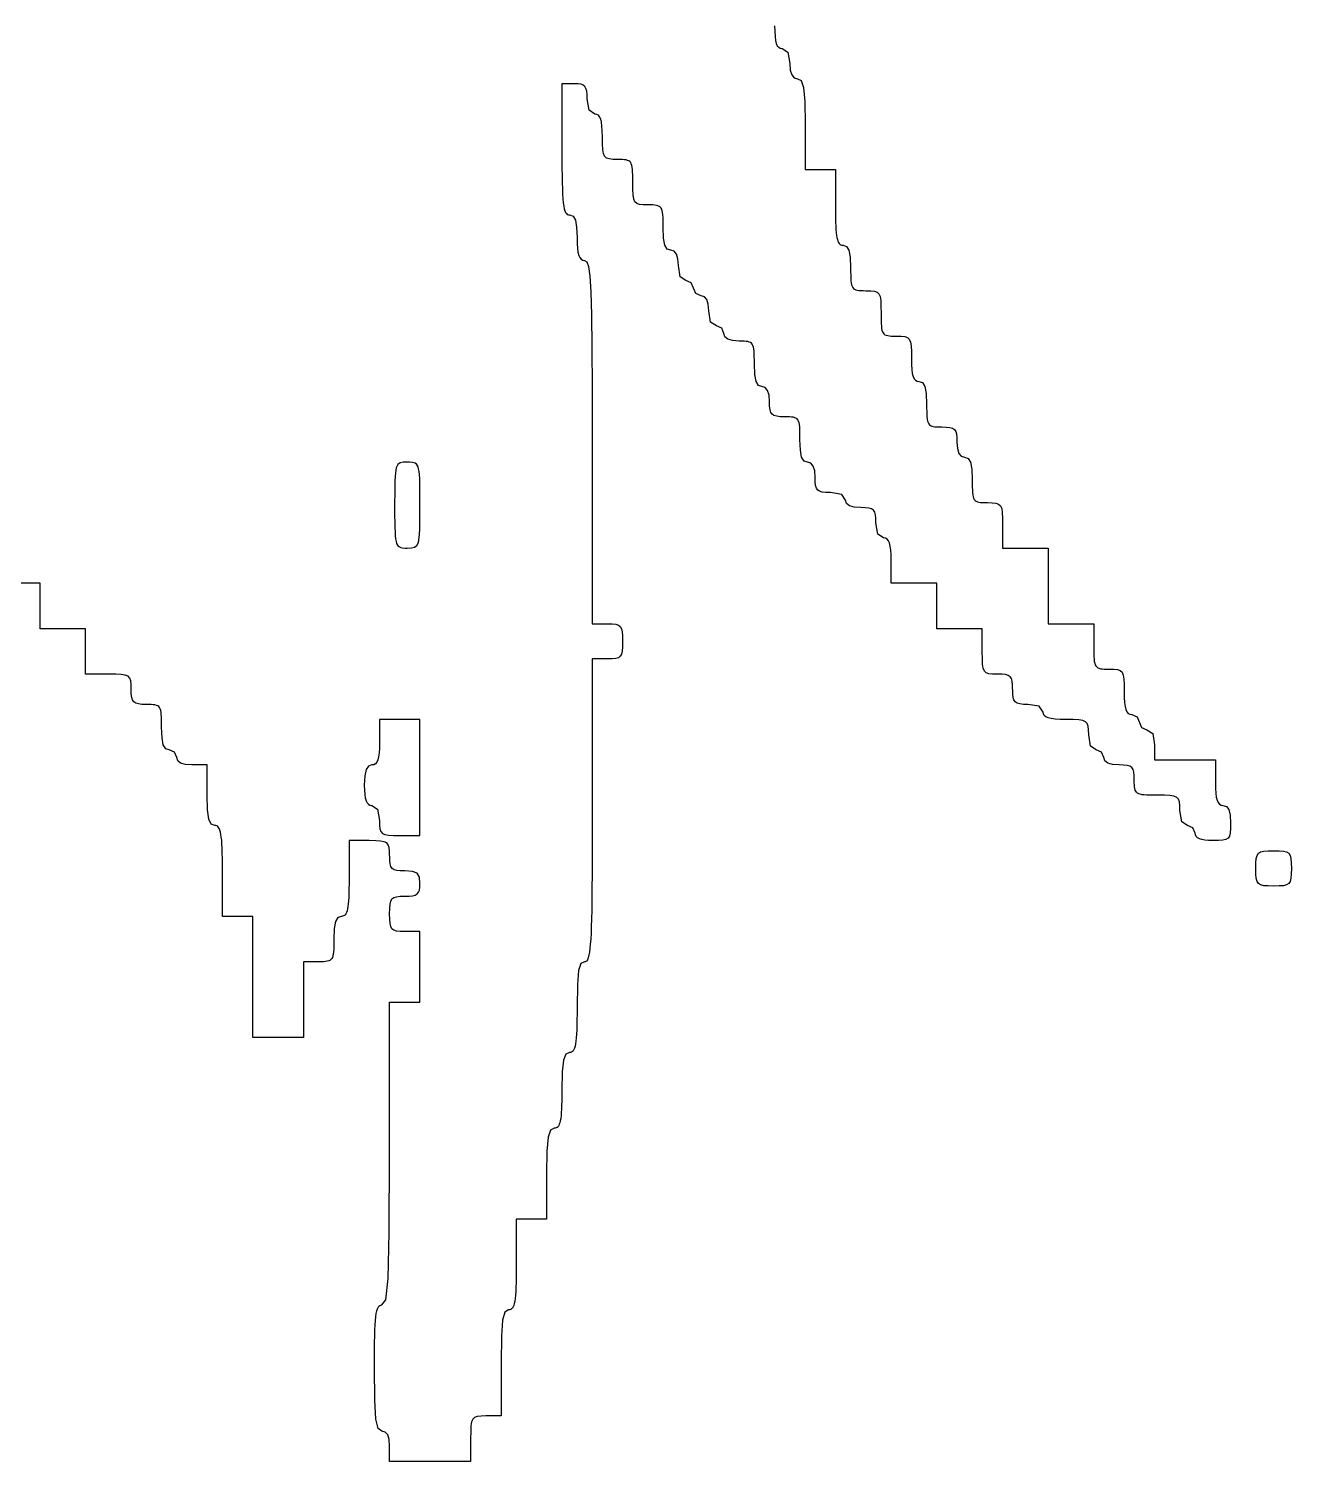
# Model space of a CAD drawing. Header units: millimetres. Extents: x 1.5 to 5.45, y 1.5 to 5.45.
# Drawn here: x 4.0929 to 4.2704, y 2.793 to 2.9943 of the extents above; entities that cross this region are included whole.
import ezdxf

# ---------------------------------------------------------------- set-up
doc = ezdxf.new("R2010")
doc.units = ezdxf.units.MM
doc.header["$MEASUREMENT"] = 0
doc.layers.add('BottomOverlay', color=54, linetype='Continuous')

# ---------------------------------------------------------------- blocks, each defined once
blk = doc.blocks.new('NATALIE_MD_1')
at = {"layer": 'BottomOverlay'}
for p, q in [((0.99777, -0.28533), (0.99778, -0.28615)), ((0.99778, -0.28615), (0.99783, -0.28683)), ((0.99783, -0.28683), (0.9979, -0.28738)), ((0.9979, -0.28738), (0.99801, -0.28781)), ((0.99801, -0.28781), (0.99815, -0.28813)), ((0.99815, -0.28813), (0.99834, -0.28835)), ((0.99834, -0.28835), (0.99857, -0.28848)), ((0.99857, -0.28848), (0.99884, -0.28852)), ((0.99884, -0.28852), (0.99964, -0.28905)), ((0.99964, -0.28905), (0.99991, -0.29065)), ((0.99991, -0.29065), (0.99997, -0.29158)), ((0.99997, -0.29158), (1.00017, -0.29224)), ((0.96965, -0.29348), (0.96787, -0.29348)), ((0.96787, -0.29348), (0.96787, -0.3027)), ((0.97016, -0.2935), (0.96965, -0.29348)), ((0.97056, -0.29356), (0.97016, -0.2935)), ((0.97087, -0.29368), (0.97056, -0.29356)), ((0.9711, -0.29387), (0.97087, -0.29368)), ((1.00017, -0.29224), (1.00051, -0.29264)), ((1.00051, -0.29264), (1.00097, -0.29278)), ((1.00097, -0.29278), (1.00151, -0.29304)), ((1.00151, -0.29304), (1.00183, -0.29402)), ((0.97126, -0.29415), (0.9711, -0.29387)), ((0.97136, -0.29452), (0.97126, -0.29415)), ((0.97141, -0.295), (0.97136, -0.29452)), ((0.97143, -0.29561), (0.97141, -0.295)), ((0.97169, -0.2972), (0.97143, -0.29561)), ((1.00183, -0.29402), (1.002, -0.29596)), ((0.97249, -0.29774), (0.97169, -0.2972)), ((0.97277, -0.29778), (0.97249, -0.29774)), ((0.973, -0.2979), (0.97277, -0.29778)), ((1.002, -0.29596), (1.00204, -0.29915)), ((0.97318, -0.29812), (0.973, -0.2979)), ((0.97333, -0.29845), (0.97318, -0.29812)), ((0.97343, -0.29888), (0.97333, -0.29845)), ((0.97351, -0.29943), (0.97343, -0.29888)), ((0.97355, -0.30011), (0.97351, -0.29943)), ((1.00204, -0.29915), (1.00204, -0.30553)), ((0.97356, -0.30093), (0.97355, -0.30011)), ((0.97357, -0.30195), (0.97356, -0.30093)), ((0.96787, -0.3027), (0.96787, -0.30407)), ((0.97361, -0.30272), (0.97357, -0.30195)), ((0.9737, -0.30329), (0.97361, -0.30272)), ((0.97386, -0.30367), (0.9737, -0.30329)), ((0.97412, -0.30392), (0.97386, -0.30367)), ((0.96787, -0.30407), (0.96788, -0.30531)), ((0.96788, -0.30531), (0.96789, -0.30642)), ((0.9745, -0.30405), (0.97412, -0.30392)), ((0.97502, -0.3041), (0.9745, -0.30405)), ((0.9757, -0.30412), (0.97502, -0.3041)), ((0.97606, -0.30412), (0.9757, -0.30412)), ((0.97638, -0.30413), (0.97606, -0.30412)), ((0.97666, -0.30415), (0.97638, -0.30413)), ((0.9769, -0.30418), (0.97666, -0.30415)), ((0.97711, -0.30424), (0.9769, -0.30418)), ((0.97728, -0.30432), (0.97711, -0.30424)), ((0.97742, -0.30442), (0.97728, -0.30432)), ((0.97754, -0.30456), (0.97742, -0.30442)), ((0.97763, -0.30473), (0.97754, -0.30456)), ((0.9777, -0.30495), (0.97763, -0.30473)), ((0.97775, -0.3052), (0.9777, -0.30495)), ((0.97779, -0.30551), (0.97775, -0.3052)), ((0.97782, -0.30587), (0.97779, -0.30551)), ((0.97783, -0.30629), (0.97782, -0.30587)), ((1.00204, -0.30553), (1.00631, -0.30553)), ((1.00631, -0.30553), (1.00631, -0.31085)), ((0.96789, -0.30642), (0.96791, -0.30739)), ((0.96791, -0.30739), (0.96794, -0.30826)), ((0.97783, -0.30676), (0.97783, -0.30629)), ((0.97784, -0.30731), (0.97783, -0.30676)), ((0.97784, -0.30833), (0.97784, -0.30731)), ((0.96794, -0.30826), (0.96797, -0.30901)), ((0.96797, -0.30901), (0.96801, -0.30965)), ((0.96801, -0.30965), (0.96807, -0.3102)), ((0.97788, -0.3091), (0.97784, -0.30833)), ((0.97797, -0.30967), (0.97788, -0.3091)), ((0.97813, -0.31005), (0.97797, -0.30967)), ((0.96807, -0.3102), (0.96813, -0.31066)), ((0.96813, -0.31066), (0.9682, -0.31103)), ((0.9682, -0.31103), (0.96829, -0.31133)), ((0.96829, -0.31133), (0.96839, -0.31156)), ((0.96839, -0.31156), (0.9685, -0.31172)), ((0.9685, -0.31172), (0.96863, -0.31183)), ((0.96863, -0.31183), (0.96878, -0.3119)), ((0.96878, -0.3119), (0.96893, -0.31191)), ((0.96893, -0.31191), (0.96944, -0.31208)), ((0.97839, -0.3103), (0.97813, -0.31005)), ((0.97877, -0.31043), (0.97839, -0.3103)), ((0.97929, -0.31048), (0.97877, -0.31043)), ((0.97997, -0.3105), (0.97929, -0.31048)), ((0.98033, -0.3105), (0.97997, -0.3105)), ((0.98065, -0.31051), (0.98033, -0.3105)), ((0.98093, -0.31053), (0.98065, -0.31051)), ((0.98117, -0.31056), (0.98093, -0.31053)), ((0.98138, -0.31062), (0.98117, -0.31056)), ((0.98155, -0.3107), (0.98138, -0.31062)), ((0.98169, -0.3108), (0.98155, -0.3107)), ((0.98181, -0.31094), (0.98169, -0.3108)), ((0.9819, -0.31111), (0.98181, -0.31094)), ((0.98197, -0.31133), (0.9819, -0.31111)), ((0.98203, -0.31158), (0.98197, -0.31133)), ((0.98206, -0.31189), (0.98203, -0.31158)), ((0.98209, -0.31225), (0.98206, -0.31189)), ((1.00631, -0.31085), (1.00632, -0.31161)), ((1.00632, -0.31161), (1.00632, -0.3123)), ((0.96944, -0.31208), (0.96977, -0.31262)), ((0.96977, -0.31262), (0.96995, -0.31361)), ((0.96995, -0.31361), (0.97, -0.3151)), ((0.9821, -0.31267), (0.98209, -0.31225)), ((0.98211, -0.31314), (0.9821, -0.31267)), ((0.98211, -0.31369), (0.98211, -0.31314)), ((0.98216, -0.31518), (0.98211, -0.31369)), ((1.00632, -0.3123), (1.00634, -0.31292)), ((1.00634, -0.31292), (1.00636, -0.31348)), ((1.00636, -0.31348), (1.00639, -0.31397)), ((1.00639, -0.31397), (1.00643, -0.3144)), ((0.97, -0.3151), (0.97002, -0.31592)), ((0.97002, -0.31592), (0.97006, -0.3166)), ((0.98234, -0.31617), (0.98216, -0.31518)), ((1.00643, -0.3144), (1.00647, -0.31478)), ((1.00647, -0.31478), (1.00653, -0.3151)), ((1.00653, -0.3151), (1.00659, -0.31538)), ((1.00659, -0.31538), (1.00667, -0.31561)), ((1.00667, -0.31561), (1.00676, -0.31579)), ((1.00676, -0.31579), (1.00685, -0.31593)), ((1.00685, -0.31593), (1.00697, -0.31604)), ((0.97006, -0.3166), (0.97013, -0.31715)), ((0.97013, -0.31715), (0.97024, -0.31759)), ((0.97024, -0.31759), (0.97039, -0.31791)), ((0.97039, -0.31791), (0.97057, -0.31813)), ((0.98267, -0.31671), (0.98234, -0.31617)), ((0.98317, -0.31688), (0.98267, -0.31671)), ((0.98364, -0.31701), (0.98317, -0.31688)), ((0.98398, -0.31741), (0.98364, -0.31701)), ((0.98418, -0.31807), (0.98398, -0.31741)), ((1.00697, -0.31604), (1.00709, -0.31611)), ((1.00709, -0.31611), (1.00723, -0.31615)), ((1.00723, -0.31615), (1.00738, -0.31617)), ((1.00738, -0.31617), (1.00788, -0.31633)), ((1.00788, -0.31633), (1.00821, -0.31688)), ((1.00821, -0.31688), (1.00839, -0.31786)), ((1.00839, -0.31786), (1.00845, -0.31936)), ((0.97057, -0.31813), (0.9708, -0.31825)), ((0.9708, -0.31825), (0.97107, -0.31829)), ((0.97107, -0.31829), (0.97138, -0.31848)), ((0.97138, -0.31848), (0.97163, -0.31916)), ((0.97163, -0.31916), (0.97182, -0.32051)), ((0.98424, -0.319), (0.98418, -0.31807)), ((0.98451, -0.3206), (0.98424, -0.319)), ((1.00845, -0.31936), (1.00845, -0.3199)), ((1.00845, -0.3199), (1.00846, -0.32038)), ((0.97182, -0.32051), (0.97195, -0.32272)), ((0.98531, -0.32113), (0.98451, -0.3206)), ((0.98606, -0.32144), (0.98531, -0.32113)), ((0.98669, -0.32294), (0.98606, -0.32144)), ((1.00846, -0.32038), (1.00847, -0.32079)), ((1.00847, -0.32079), (1.00849, -0.32115)), ((1.00849, -0.32115), (1.00853, -0.32146)), ((1.00853, -0.32146), (1.00858, -0.32172)), ((1.00858, -0.32172), (1.00865, -0.32193)), ((1.00865, -0.32193), (1.00875, -0.3221)), ((0.97195, -0.32272), (0.97205, -0.32598)), ((0.98745, -0.32326), (0.98669, -0.32294)), ((0.98791, -0.32339), (0.98745, -0.32326)), ((0.98825, -0.32379), (0.98791, -0.32339)), ((0.98845, -0.32445), (0.98825, -0.32379)), ((1.00875, -0.3221), (1.00886, -0.32224)), ((1.00886, -0.32224), (1.00901, -0.32235)), ((1.00901, -0.32235), (1.00918, -0.32243)), ((1.00918, -0.32243), (1.00938, -0.32248)), ((1.00938, -0.32248), (1.00962, -0.32252)), ((1.00962, -0.32252), (1.0099, -0.32254)), ((1.0099, -0.32254), (1.01022, -0.32254)), ((1.01022, -0.32254), (1.01059, -0.32255)), ((1.01059, -0.32255), (1.01127, -0.32256)), ((1.01127, -0.32256), (1.01179, -0.32261)), ((1.01179, -0.32261), (1.01216, -0.32275)), ((1.01216, -0.32275), (1.01242, -0.32299)), ((1.01242, -0.32299), (1.01259, -0.32338)), ((1.01259, -0.32338), (1.01268, -0.32394)), ((1.01268, -0.32394), (1.01271, -0.32472)), ((0.97205, -0.32598), (0.9721, -0.33046)), ((0.98851, -0.32538), (0.98845, -0.32445)), ((0.98878, -0.32698), (0.98851, -0.32538)), ((1.01271, -0.32472), (1.01272, -0.32574)), ((1.01272, -0.32574), (1.01272, -0.32628)), ((0.98958, -0.32751), (0.98878, -0.32698)), ((0.99034, -0.32782), (0.98958, -0.32751)), ((0.99065, -0.32857), (0.99034, -0.32782)), ((1.01272, -0.32628), (1.01273, -0.32676)), ((1.01273, -0.32676), (1.01274, -0.32717)), ((1.01274, -0.32717), (1.01277, -0.32753)), ((1.01277, -0.32753), (1.0128, -0.32784)), ((1.0128, -0.32784), (1.01285, -0.3281)), ((0.99078, -0.32904), (0.99065, -0.32857)), ((0.99118, -0.32937), (0.99078, -0.32904)), ((0.99185, -0.32957), (0.99118, -0.32937)), ((0.99279, -0.32964), (0.99185, -0.32957)), ((0.99315, -0.32964), (0.99279, -0.32964)), ((0.99347, -0.32965), (0.99315, -0.32964)), ((0.99375, -0.32967), (0.99347, -0.32965)), ((0.99399, -0.3297), (0.99375, -0.32967)), ((0.99419, -0.32976), (0.99399, -0.3297)), ((0.99437, -0.32984), (0.99419, -0.32976)), ((0.99451, -0.32994), (0.99437, -0.32984)), ((0.99463, -0.33008), (0.99451, -0.32994)), ((1.01285, -0.3281), (1.01293, -0.32831)), ((1.01293, -0.32831), (1.01302, -0.32848)), ((1.01302, -0.32848), (1.01313, -0.32862)), ((1.01313, -0.32862), (1.01328, -0.32873)), ((1.01328, -0.32873), (1.01345, -0.32881)), ((1.01345, -0.32881), (1.01366, -0.32886)), ((1.01366, -0.32886), (1.0139, -0.3289)), ((1.0139, -0.3289), (1.01417, -0.32892)), ((1.01417, -0.32892), (1.01449, -0.32892)), ((1.01449, -0.32892), (1.01486, -0.32893)), ((1.01486, -0.32893), (1.01554, -0.32894)), ((1.01554, -0.32894), (1.01606, -0.32899)), ((1.01606, -0.32899), (1.01644, -0.32913)), ((1.01644, -0.32913), (1.0167, -0.32937)), ((1.0167, -0.32937), (1.01686, -0.32976)), ((1.01686, -0.32976), (1.01695, -0.33032)), ((0.9721, -0.33046), (0.97213, -0.33634)), ((0.99472, -0.33025), (0.99463, -0.33008)), ((0.99479, -0.33047), (0.99472, -0.33025)), ((0.99484, -0.33072), (0.99479, -0.33047)), ((0.99488, -0.33103), (0.99484, -0.33072)), ((0.9949, -0.33139), (0.99488, -0.33103)), ((0.99491, -0.33181), (0.9949, -0.33139)), ((0.99492, -0.33228), (0.99491, -0.33181)), ((1.01695, -0.33032), (1.01699, -0.3311)), ((1.01699, -0.3311), (1.01699, -0.33212)), ((0.99492, -0.33283), (0.99492, -0.33228)), ((0.99498, -0.33432), (0.99492, -0.33283)), ((1.01699, -0.33212), (1.01701, -0.33293)), ((1.01701, -0.33293), (1.01705, -0.33361)), ((1.01705, -0.33361), (1.01712, -0.33416)), ((0.99516, -0.33531), (0.99498, -0.33432)), ((0.99549, -0.33585), (0.99516, -0.33531)), ((0.99599, -0.33602), (0.99549, -0.33585)), ((0.99646, -0.33615), (0.99599, -0.33602)), ((1.01712, -0.33416), (1.01723, -0.3346)), ((1.01723, -0.3346), (1.01738, -0.33492)), ((1.01738, -0.33492), (1.01756, -0.33514)), ((1.01756, -0.33514), (1.01779, -0.33527)), ((1.01779, -0.33527), (1.01806, -0.33531)), ((1.01806, -0.33531), (1.01856, -0.33547)), ((1.01856, -0.33547), (1.01889, -0.33602)), ((1.01889, -0.33602), (1.01907, -0.337)), ((0.97213, -0.33634), (0.97214, -0.34381)), ((0.99679, -0.33655), (0.99646, -0.33615)), ((0.99699, -0.33721), (0.99679, -0.33655)), ((0.99706, -0.33814), (0.99699, -0.33721)), ((1.01907, -0.337), (1.01913, -0.3385)), ((0.99707, -0.33878), (0.99706, -0.33814)), ((0.99713, -0.33927), (0.99707, -0.33878)), ((0.99723, -0.33965), (0.99713, -0.33927)), ((0.99741, -0.33991), (0.99723, -0.33965)), ((0.99768, -0.34009), (0.99741, -0.33991)), ((0.99806, -0.3402), (0.99768, -0.34009)), ((1.01913, -0.3385), (1.01913, -0.33904)), ((1.01913, -0.33904), (1.01914, -0.33952)), ((1.01914, -0.33952), (1.01915, -0.33993)), ((1.01915, -0.33993), (1.01917, -0.34029)), ((0.99856, -0.34026), (0.99806, -0.3402)), ((0.99919, -0.34027), (0.99856, -0.34026)), ((0.99956, -0.34027), (0.99919, -0.34027)), ((0.99988, -0.34028), (0.99956, -0.34027)), ((1.00015, -0.3403), (0.99988, -0.34028)), ((1.0004, -0.34034), (1.00015, -0.3403)), ((1.0006, -0.34039), (1.0004, -0.34034)), ((1.00077, -0.34047), (1.0006, -0.34039)), ((1.00092, -0.34057), (1.00077, -0.34047)), ((1.00103, -0.34071), (1.00092, -0.34057)), ((1.00113, -0.34089), (1.00103, -0.34071)), ((1.0012, -0.3411), (1.00113, -0.34089)), ((1.00125, -0.34136), (1.0012, -0.3411)), ((1.00129, -0.34166), (1.00125, -0.34136)), ((1.00131, -0.34202), (1.00129, -0.34166)), ((1.00132, -0.34244), (1.00131, -0.34202)), ((1.01917, -0.34029), (1.01921, -0.3406)), ((1.01921, -0.3406), (1.01926, -0.34086)), ((1.01926, -0.34086), (1.01933, -0.34107)), ((1.01933, -0.34107), (1.01943, -0.34124)), ((1.01943, -0.34124), (1.01954, -0.34138)), ((1.01954, -0.34138), (1.01968, -0.34149)), ((1.01968, -0.34149), (1.01986, -0.34157)), ((1.01986, -0.34157), (1.02006, -0.34162)), ((1.02006, -0.34162), (1.0203, -0.34166)), ((1.0203, -0.34166), (1.02058, -0.34168)), ((1.02058, -0.34168), (1.0209, -0.34168)), ((1.0209, -0.34168), (1.02127, -0.34169)), ((1.02127, -0.34169), (1.0219, -0.3417)), ((1.0219, -0.3417), (1.0224, -0.34175)), ((1.0224, -0.34175), (1.02277, -0.34186)), ((1.02277, -0.34186), (1.02304, -0.34204)), ((1.02304, -0.34204), (1.02322, -0.34231)), ((0.97214, -0.34381), (0.97214, -0.36933)), ((1.00133, -0.34292), (1.00132, -0.34244)), ((1.00133, -0.34346), (1.00133, -0.34292)), ((1.00139, -0.34495), (1.00133, -0.34346)), ((1.02322, -0.34231), (1.02333, -0.34268)), ((1.02333, -0.34268), (1.02339, -0.34318)), ((1.02339, -0.34318), (1.0234, -0.34381)), ((1.0234, -0.34381), (1.02347, -0.34474)), ((1.00157, -0.34594), (1.00139, -0.34495)), ((1.0019, -0.34648), (1.00157, -0.34594)), ((1.02347, -0.34474), (1.02367, -0.34541)), ((1.02367, -0.34541), (1.024, -0.34581)), ((1.024, -0.34581), (1.02447, -0.34594)), ((1.02447, -0.34594), (1.02497, -0.34611)), ((1.02497, -0.34611), (1.0253, -0.34665)), ((0.94447, -0.34815), (0.9444, -0.34922)), ((0.9446, -0.34743), (0.94447, -0.34815)), ((0.94447, -0.34815), (0.94447, -0.34815)), ((0.94482, -0.34699), (0.9446, -0.34743)), ((0.9446, -0.34743), (0.9446, -0.34743)), ((0.94513, -0.34675), (0.94482, -0.34699)), ((0.94482, -0.34699), (0.94482, -0.34699)), ((0.94557, -0.34666), (0.94513, -0.34675)), ((0.94513, -0.34675), (0.94513, -0.34675)), ((0.94615, -0.34665), (0.94557, -0.34666)), ((0.94557, -0.34666), (0.94557, -0.34666)), ((0.94646, -0.34665), (0.94615, -0.34665)), ((0.94615, -0.34665), (0.94615, -0.34665)), ((0.94686, -0.34668), (0.94646, -0.34665)), ((0.94646, -0.34665), (0.94646, -0.34665)), ((0.94708, -0.34672), (0.94686, -0.34668)), ((0.94686, -0.34668), (0.94686, -0.34668)), ((0.94726, -0.3468), (0.94708, -0.34672)), ((0.94708, -0.34672), (0.94708, -0.34672)), ((0.94742, -0.34691), (0.94726, -0.3468)), ((0.94726, -0.3468), (0.94726, -0.3468)), ((0.94755, -0.34707), (0.94742, -0.34691)), ((0.94742, -0.34691), (0.94742, -0.34691)), ((0.94766, -0.34729), (0.94755, -0.34707)), ((0.94755, -0.34707), (0.94755, -0.34707)), ((0.94774, -0.34758), (0.94766, -0.34729)), ((0.94766, -0.34729), (0.94766, -0.34729)), ((0.94781, -0.34794), (0.94774, -0.34758)), ((0.94774, -0.34758), (0.94774, -0.34758)), ((0.94786, -0.34838), (0.94781, -0.34794)), ((0.94781, -0.34794), (0.94781, -0.34794)), ((1.0024, -0.34665), (1.0019, -0.34648)), ((1.00286, -0.34678), (1.0024, -0.34665)), ((1.0032, -0.34718), (1.00286, -0.34678)), ((1.0034, -0.34785), (1.0032, -0.34718)), ((1.00347, -0.34878), (1.0034, -0.34785)), ((1.0253, -0.34665), (1.02548, -0.34763)), ((1.02548, -0.34763), (1.02554, -0.34913)), ((0.9444, -0.34922), (0.94438, -0.35071)), ((0.9444, -0.34922), (0.9444, -0.34922)), ((0.94789, -0.34892), (0.94786, -0.34838)), ((0.94786, -0.34838), (0.94786, -0.34838)), ((0.94791, -0.34955), (0.94789, -0.34892)), ((0.94789, -0.34892), (0.94789, -0.34892)), ((0.94792, -0.35029), (0.94791, -0.34955)), ((0.94791, -0.34955), (0.94791, -0.34955)), ((1.00348, -0.34941), (1.00347, -0.34878)), ((1.00353, -0.34991), (1.00348, -0.34941)), ((1.00364, -0.35028), (1.00353, -0.34991)), ((1.02554, -0.34913), (1.02554, -0.34967)), ((1.02554, -0.34967), (1.02554, -0.35015)), ((1.02554, -0.35015), (1.02556, -0.35057)), ((0.94438, -0.35071), (0.94437, -0.35267)), ((0.94438, -0.35071), (0.94438, -0.35071)), ((0.94793, -0.35115), (0.94792, -0.35029)), ((0.94792, -0.35029), (0.94792, -0.35029)), ((0.94793, -0.35267), (0.94793, -0.35115)), ((0.94793, -0.35115), (0.94793, -0.35115)), ((1.00382, -0.35055), (1.00364, -0.35028)), ((1.00409, -0.35073), (1.00382, -0.35055)), ((1.00447, -0.35084), (1.00409, -0.35073)), ((1.00497, -0.35089), (1.00447, -0.35084)), ((1.0056, -0.3509), (1.00497, -0.35089)), ((1.0072, -0.35117), (1.0056, -0.3509)), ((1.00774, -0.35196), (1.0072, -0.35117)), ((1.00787, -0.35243), (1.00774, -0.35196)), ((1.02556, -0.35057), (1.02558, -0.35092)), ((1.02558, -0.35092), (1.02562, -0.35123)), ((1.02562, -0.35123), (1.02567, -0.35149)), ((1.02567, -0.35149), (1.02574, -0.3517)), ((1.02574, -0.3517), (1.02583, -0.35188)), ((1.02583, -0.35188), (1.02595, -0.35201)), ((1.02595, -0.35201), (1.02609, -0.35212)), ((1.02609, -0.35212), (1.02627, -0.3522)), ((1.02627, -0.3522), (1.02647, -0.35225)), ((0.94437, -0.35267), (0.94437, -0.35267)), ((0.94437, -0.35267), (0.94437, -0.3542)), ((0.94437, -0.3542), (0.94437, -0.3542)), ((0.94437, -0.3542), (0.94438, -0.35506)), ((0.94793, -0.35464), (0.94793, -0.35267)), ((0.94793, -0.35267), (0.94793, -0.35267)), ((1.00827, -0.35276), (1.00787, -0.35243)), ((1.00894, -0.35296), (1.00827, -0.35276)), ((1.00987, -0.35303), (1.00894, -0.35296)), ((1.01051, -0.35304), (1.00987, -0.35303)), ((1.01101, -0.3531), (1.01051, -0.35304)), ((1.01138, -0.3532), (1.01101, -0.3531)), ((1.01165, -0.35338), (1.01138, -0.3532)), ((1.01183, -0.35365), (1.01165, -0.35338)), ((1.01194, -0.35403), (1.01183, -0.35365)), ((1.012, -0.35452), (1.01194, -0.35403)), ((1.02647, -0.35225), (1.02671, -0.35229)), ((1.02671, -0.35229), (1.02699, -0.35231)), ((1.02699, -0.35231), (1.02731, -0.35232)), ((1.02731, -0.35232), (1.02767, -0.35232)), ((1.02767, -0.35232), (1.02835, -0.35233)), ((1.02835, -0.35233), (1.02887, -0.35239)), ((1.02887, -0.35239), (1.02925, -0.35252)), ((1.02925, -0.35252), (1.02951, -0.35276)), ((1.02951, -0.35276), (1.02968, -0.35315)), ((1.02968, -0.35315), (1.02976, -0.35372)), ((1.02976, -0.35372), (1.0298, -0.35449)), ((0.94438, -0.35506), (0.94438, -0.35506)), ((0.94438, -0.35506), (0.94439, -0.3558)), ((0.94439, -0.3558), (0.94439, -0.3558)), ((0.94439, -0.3558), (0.94442, -0.35643)), ((0.94783, -0.3572), (0.9479, -0.35613)), ((0.9479, -0.35613), (0.94793, -0.35464)), ((0.9479, -0.35613), (0.9479, -0.35613)), ((0.94793, -0.35464), (0.94793, -0.35464)), ((1.01201, -0.35516), (1.012, -0.35452)), ((1.01228, -0.35675), (1.01201, -0.35516)), ((1.0298, -0.35449), (1.02981, -0.35551)), ((1.02981, -0.35551), (1.02981, -0.3587)), ((0.94442, -0.35643), (0.94442, -0.35643)), ((0.94442, -0.35643), (0.94445, -0.35697)), ((0.94445, -0.35697), (0.94445, -0.35697)), ((0.94445, -0.35697), (0.9445, -0.35741)), ((0.9445, -0.35741), (0.9445, -0.35741)), ((0.9445, -0.35741), (0.94456, -0.35777)), ((0.94456, -0.35777), (0.94456, -0.35777)), ((0.94456, -0.35777), (0.94465, -0.35805)), ((0.94465, -0.35805), (0.94465, -0.35805)), ((0.94465, -0.35805), (0.94475, -0.35828)), ((0.94749, -0.35836), (0.9477, -0.35792)), ((0.9477, -0.35792), (0.94783, -0.3572)), ((0.9477, -0.35792), (0.9477, -0.35792)), ((0.94783, -0.3572), (0.94783, -0.3572)), ((1.01308, -0.35728), (1.01228, -0.35675)), ((1.01335, -0.35732), (1.01308, -0.35728)), ((1.01358, -0.35745), (1.01335, -0.35732)), ((1.01376, -0.35767), (1.01358, -0.35745)), ((1.01391, -0.35799), (1.01376, -0.35767)), ((1.01402, -0.35842), (1.01391, -0.35799)), ((0.94475, -0.35828), (0.94475, -0.35828)), ((0.94475, -0.35828), (0.94488, -0.35844)), ((0.94488, -0.35844), (0.94488, -0.35844)), ((0.94488, -0.35844), (0.94504, -0.35855)), ((0.94504, -0.35855), (0.94504, -0.35855)), ((0.94504, -0.35855), (0.94523, -0.35863)), ((0.94523, -0.35863), (0.94523, -0.35863)), ((0.94523, -0.35863), (0.94545, -0.35867)), ((0.94545, -0.35867), (0.94545, -0.35867)), ((0.94545, -0.35867), (0.94584, -0.3587)), ((0.94584, -0.3587), (0.94584, -0.3587)), ((0.94584, -0.3587), (0.94615, -0.3587)), ((0.94615, -0.3587), (0.94673, -0.35869)), ((0.94615, -0.3587), (0.94615, -0.3587)), ((0.94673, -0.35869), (0.94717, -0.3586)), ((0.94673, -0.35869), (0.94673, -0.35869)), ((0.94717, -0.3586), (0.94749, -0.35836)), ((0.94717, -0.3586), (0.94717, -0.3586)), ((0.94749, -0.35836), (0.94749, -0.35836)), ((1.01409, -0.35898), (1.01402, -0.35842)), ((1.01413, -0.35966), (1.01409, -0.35898)), ((1.01415, -0.36047), (1.01413, -0.35966)), ((1.02981, -0.3587), (1.03622, -0.3587)), ((1.03622, -0.3587), (1.03622, -0.36933)), ((1.01415, -0.36366), (1.01415, -0.36047)), ((0.89453, -0.36366), (0.89133, -0.36366)), ((0.89453, -0.37004), (0.89453, -0.36366)), ((1.02055, -0.36366), (1.01415, -0.36366)), ((1.02055, -0.37004), (1.02055, -0.36366)), ((0.90094, -0.37004), (0.89453, -0.37004)), ((0.90094, -0.37642), (0.90094, -0.37004)), ((0.97214, -0.36933), (0.97428, -0.36933)), ((0.97428, -0.36933), (0.97493, -0.36935)), ((0.97493, -0.36935), (0.97544, -0.3694)), ((0.97544, -0.3694), (0.97582, -0.36952)), ((0.97582, -0.36952), (0.97608, -0.36972)), ((0.97608, -0.36972), (0.97625, -0.37003)), ((0.97625, -0.37003), (0.97635, -0.37046)), ((1.02696, -0.37004), (1.02055, -0.37004)), ((1.02696, -0.37323), (1.02696, -0.37004)), ((1.03622, -0.36933), (1.04262, -0.36933)), ((1.04262, -0.36933), (1.04262, -0.37252)), ((0.97635, -0.37046), (0.9764, -0.37105)), ((0.9764, -0.37105), (0.97641, -0.37181)), ((0.97641, -0.37181), (0.9764, -0.37258)), ((0.97428, -0.37429), (0.97214, -0.37429)), ((0.97214, -0.37429), (0.97214, -0.39556)), ((0.97493, -0.37428), (0.97428, -0.37429)), ((0.97544, -0.37423), (0.97493, -0.37428)), ((0.97582, -0.37411), (0.97544, -0.37423)), ((0.97608, -0.37391), (0.97582, -0.37411)), ((0.97625, -0.3736), (0.97608, -0.37391)), ((0.97635, -0.37317), (0.97625, -0.3736)), ((0.9764, -0.37258), (0.97635, -0.37317)), ((1.02697, -0.37425), (1.02696, -0.37323)), ((1.027, -0.37503), (1.02697, -0.37425)), ((1.04262, -0.37252), (1.04262, -0.37306)), ((1.04262, -0.37306), (1.04263, -0.37354)), ((1.04263, -0.37354), (1.04264, -0.37396)), ((1.04264, -0.37396), (1.04267, -0.37432)), ((1.04267, -0.37432), (1.0427, -0.37462)), ((1.02709, -0.37559), (1.027, -0.37503)), ((1.02726, -0.37598), (1.02709, -0.37559)), ((1.02752, -0.37622), (1.02726, -0.37598)), ((1.02789, -0.37636), (1.02752, -0.37622)), ((1.02841, -0.37641), (1.02789, -0.37636)), ((1.0427, -0.37462), (1.04276, -0.37488)), ((1.04276, -0.37488), (1.04283, -0.3751)), ((1.04283, -0.3751), (1.04292, -0.37527)), ((1.04292, -0.37527), (1.04304, -0.37541)), ((1.04304, -0.37541), (1.04318, -0.37551)), ((1.04318, -0.37551), (1.04335, -0.37559)), ((1.04335, -0.37559), (1.04356, -0.37565)), ((1.04356, -0.37565), (1.0438, -0.37568)), ((1.0438, -0.37568), (1.04408, -0.3757)), ((1.04408, -0.3757), (1.0444, -0.37571)), ((1.0444, -0.37571), (1.04476, -0.37571)), ((1.04476, -0.37571), (1.04544, -0.37572)), ((1.04544, -0.37572), (1.04596, -0.37578)), ((1.04596, -0.37578), (1.04634, -0.37591)), ((1.04634, -0.37591), (1.0466, -0.37616)), ((1.0466, -0.37616), (1.04676, -0.37654)), ((0.90415, -0.37642), (0.90094, -0.37642)), ((0.90517, -0.37643), (0.90415, -0.37642)), ((0.90595, -0.37647), (0.90517, -0.37643)), ((0.90652, -0.37655), (0.90595, -0.37647)), ((0.90691, -0.37672), (0.90652, -0.37655)), ((0.90715, -0.37698), (0.90691, -0.37672)), ((0.90728, -0.37735), (0.90715, -0.37698)), ((0.90734, -0.37787), (0.90728, -0.37735)), ((0.90735, -0.37855), (0.90734, -0.37787)), ((1.0291, -0.37642), (1.02841, -0.37641)), ((1.02973, -0.37644), (1.0291, -0.37642)), ((1.03023, -0.37649), (1.02973, -0.37644)), ((1.03061, -0.3766), (1.03023, -0.37649)), ((1.03088, -0.37678), (1.03061, -0.3766)), ((1.03106, -0.37704), (1.03088, -0.37678)), ((1.03117, -0.37742), (1.03106, -0.37704)), ((1.03122, -0.37791), (1.03117, -0.37742)), ((1.03125, -0.37918), (1.03122, -0.37791)), ((1.04676, -0.37654), (1.04685, -0.37711)), ((1.04685, -0.37711), (1.04689, -0.37788)), ((1.04689, -0.37788), (1.04689, -0.3789)), ((0.90736, -0.37918), (0.90735, -0.37855)), ((0.90742, -0.37968), (0.90736, -0.37918)), ((0.90753, -0.38005), (0.90742, -0.37968)), ((0.90771, -0.38032), (0.90753, -0.38005)), ((0.90798, -0.3805), (0.90771, -0.38032)), ((1.0313, -0.37968), (1.03125, -0.37918)), ((1.03141, -0.38005), (1.0313, -0.37968)), ((1.03159, -0.38032), (1.03141, -0.38005)), ((1.03186, -0.3805), (1.03159, -0.38032)), ((1.04689, -0.3789), (1.04691, -0.37972)), ((1.04691, -0.37972), (1.04695, -0.3804)), ((0.90835, -0.38061), (0.90798, -0.3805)), ((0.90885, -0.38066), (0.90835, -0.38061)), ((0.90949, -0.38067), (0.90885, -0.38066)), ((0.90985, -0.38068), (0.90949, -0.38067)), ((0.91017, -0.38069), (0.90985, -0.38068)), ((0.91045, -0.38071), (0.91017, -0.38069)), ((0.91069, -0.38074), (0.91045, -0.38071)), ((0.91089, -0.3808), (0.91069, -0.38074)), ((0.91107, -0.38087), (0.91089, -0.3808)), ((0.91121, -0.38098), (0.91107, -0.38087)), ((0.91133, -0.38112), (0.91121, -0.38098)), ((0.91142, -0.38129), (0.91133, -0.38112)), ((0.91149, -0.38151), (0.91142, -0.38129)), ((0.91154, -0.38176), (0.91149, -0.38151)), ((0.91158, -0.38207), (0.91154, -0.38176)), ((0.9116, -0.38243), (0.91158, -0.38207)), ((1.03223, -0.38061), (1.03186, -0.3805)), ((1.03273, -0.38066), (1.03223, -0.38061)), ((1.03337, -0.38067), (1.03273, -0.38066)), ((1.03497, -0.38094), (1.03337, -0.38067)), ((1.0355, -0.38174), (1.03497, -0.38094)), ((1.03554, -0.38201), (1.0355, -0.38174)), ((1.03567, -0.38224), (1.03554, -0.38201)), ((1.03589, -0.38242), (1.03567, -0.38224)), ((1.04695, -0.3804), (1.04702, -0.38095)), ((1.04702, -0.38095), (1.04713, -0.38138)), ((1.04713, -0.38138), (1.04728, -0.38171)), ((1.04728, -0.38171), (1.04746, -0.38193)), ((1.04746, -0.38193), (1.04769, -0.38205)), ((1.04769, -0.38205), (1.04796, -0.38209)), ((1.04796, -0.38209), (1.04872, -0.3824)), ((1.04872, -0.3824), (1.04935, -0.38391)), ((0.91162, -0.38285), (0.9116, -0.38243)), ((0.91162, -0.38332), (0.91162, -0.38285)), ((0.91162, -0.38387), (0.91162, -0.38332)), ((0.91168, -0.38536), (0.91162, -0.38387)), ((0.94793, -0.3828), (0.94224, -0.3828)), ((0.94224, -0.3828), (0.94224, -0.3828)), ((0.94224, -0.3828), (0.94224, -0.38599)), ((0.94793, -0.3991), (0.94793, -0.3828)), ((0.94793, -0.3828), (0.94793, -0.3828)), ((1.03622, -0.38257), (1.03589, -0.38242)), ((1.03665, -0.38267), (1.03622, -0.38257)), ((1.03721, -0.38275), (1.03665, -0.38267)), ((1.03789, -0.38279), (1.03721, -0.38275)), ((1.03871, -0.3828), (1.03789, -0.38279)), ((1.03973, -0.38281), (1.03871, -0.3828)), ((1.04051, -0.38285), (1.03973, -0.38281)), ((1.04108, -0.38293), (1.04051, -0.38285)), ((1.04147, -0.3831), (1.04108, -0.38293)), ((1.04171, -0.38336), (1.04147, -0.3831)), ((1.04185, -0.38373), (1.04171, -0.38336)), ((1.0419, -0.38425), (1.04185, -0.38373)), ((1.04191, -0.38493), (1.0419, -0.38425)), ((1.04935, -0.38391), (1.0501, -0.38422)), ((1.0501, -0.38422), (1.0509, -0.38475)), ((0.91186, -0.38635), (0.91168, -0.38536)), ((0.91219, -0.38689), (0.91186, -0.38635)), ((0.94224, -0.38599), (0.94222, -0.38681)), ((0.94224, -0.38599), (0.94224, -0.38599)), ((1.04218, -0.38652), (1.04191, -0.38493)), ((1.0509, -0.38475), (1.05117, -0.38635)), ((1.05117, -0.38635), (1.05117, -0.38847)), ((0.91269, -0.38705), (0.91219, -0.38689)), ((0.91344, -0.38737), (0.91269, -0.38705)), ((0.91376, -0.38812), (0.91344, -0.38737)), ((0.91389, -0.38858), (0.91376, -0.38812)), ((0.94211, -0.38804), (0.942, -0.38847)), ((0.94218, -0.38749), (0.94211, -0.38804)), ((0.94211, -0.38804), (0.94211, -0.38804)), ((0.94222, -0.38681), (0.94218, -0.38749)), ((0.94218, -0.38749), (0.94218, -0.38749)), ((0.94222, -0.38681), (0.94222, -0.38681)), ((1.04298, -0.38705), (1.04218, -0.38652)), ((1.04373, -0.38737), (1.04298, -0.38705)), ((1.04405, -0.38812), (1.04373, -0.38737)), ((1.04418, -0.38858), (1.04405, -0.38812)), ((0.91429, -0.38892), (0.91389, -0.38858)), ((0.91496, -0.38911), (0.91429, -0.38892)), ((0.91589, -0.38918), (0.91496, -0.38911)), ((0.91803, -0.38918), (0.91589, -0.38918)), ((0.91803, -0.39343), (0.91803, -0.38918)), ((0.94035, -0.38983), (0.94016, -0.39071)), ((0.94068, -0.38934), (0.94035, -0.38983)), ((0.94035, -0.38983), (0.94035, -0.38983)), ((0.94117, -0.38918), (0.94068, -0.38934)), ((0.94068, -0.38934), (0.94068, -0.38934)), ((0.94144, -0.38914), (0.94117, -0.38918)), ((0.94117, -0.38918), (0.94117, -0.38918)), ((0.94167, -0.38901), (0.94144, -0.38914)), ((0.94144, -0.38914), (0.94144, -0.38914)), ((0.94185, -0.38879), (0.94167, -0.38901)), ((0.94167, -0.38901), (0.94167, -0.38901)), ((0.942, -0.38847), (0.94185, -0.38879)), ((0.94185, -0.38879), (0.94185, -0.38879)), ((0.942, -0.38847), (0.942, -0.38847)), ((1.04458, -0.38892), (1.04418, -0.38858)), ((1.04525, -0.38911), (1.04458, -0.38892)), ((1.04618, -0.38918), (1.04525, -0.38911)), ((1.04682, -0.38919), (1.04618, -0.38918)), ((1.04732, -0.38925), (1.04682, -0.38919)), ((1.04769, -0.38936), (1.04732, -0.38925)), ((1.04796, -0.38954), (1.04769, -0.38936)), ((1.04814, -0.3898), (1.04796, -0.38954)), ((1.04825, -0.39018), (1.04814, -0.3898)), ((1.04831, -0.39067), (1.04825, -0.39018)), ((1.05117, -0.38847), (1.05971, -0.38847)), ((1.05971, -0.38847), (1.05971, -0.39166)), ((0.94016, -0.39071), (0.9401, -0.39202)), ((0.9401, -0.39202), (0.9401, -0.39202)), ((0.9401, -0.39202), (0.94012, -0.39273)), ((0.94016, -0.39071), (0.94016, -0.39071)), ((1.04832, -0.39131), (1.04831, -0.39067)), ((1.04832, -0.39167), (1.04832, -0.39131)), ((1.04833, -0.39199), (1.04832, -0.39167)), ((1.04835, -0.39226), (1.04833, -0.39199)), ((1.04839, -0.3925), (1.04835, -0.39226)), ((1.05971, -0.39166), (1.05972, -0.39248)), ((0.91808, -0.39549), (0.91803, -0.39343)), ((0.94012, -0.39273), (0.94012, -0.39273)), ((0.94012, -0.39273), (0.94016, -0.39332)), ((0.94016, -0.39332), (0.94016, -0.39332)), ((0.94016, -0.39332), (0.94024, -0.39381)), ((0.94024, -0.39381), (0.94024, -0.39381)), ((0.94024, -0.39381), (0.94035, -0.3942)), ((0.94035, -0.3942), (0.94035, -0.3942)), ((0.94035, -0.3942), (0.94049, -0.39449)), ((1.04844, -0.39271), (1.04839, -0.3925)), ((1.04852, -0.39288), (1.04844, -0.39271)), ((1.04863, -0.39302), (1.04852, -0.39288)), ((1.04876, -0.39314), (1.04863, -0.39302)), ((1.04894, -0.39323), (1.04876, -0.39314)), ((1.04915, -0.3933), (1.04894, -0.39323)), ((1.04941, -0.39335), (1.04915, -0.3933)), ((1.04972, -0.39339), (1.04941, -0.39335)), ((1.05008, -0.39341), (1.04972, -0.39339)), ((1.0505, -0.39343), (1.05008, -0.39341)), ((1.05098, -0.39343), (1.0505, -0.39343)), ((1.05152, -0.39343), (1.05098, -0.39343)), ((1.05255, -0.39344), (1.05152, -0.39343)), ((1.05333, -0.39348), (1.05255, -0.39344)), ((1.05389, -0.39357), (1.05333, -0.39348)), ((1.05428, -0.39373), (1.05389, -0.39357)), ((1.05453, -0.39399), (1.05428, -0.39373)), ((1.05466, -0.39436), (1.05453, -0.39399)), ((1.05472, -0.39488), (1.05466, -0.39436)), ((1.05972, -0.39248), (1.05977, -0.39316)), ((1.05977, -0.39316), (1.05984, -0.39371)), ((1.05984, -0.39371), (1.05995, -0.39414)), ((1.05995, -0.39414), (1.06009, -0.39447)), ((1.06009, -0.39447), (1.06028, -0.39469)), ((0.91825, -0.3968), (0.91808, -0.39549)), ((0.94049, -0.39449), (0.94049, -0.39449)), ((0.94049, -0.39449), (0.94068, -0.3947)), ((0.94068, -0.3947), (0.94068, -0.3947)), ((0.94068, -0.3947), (0.9409, -0.39481)), ((0.9409, -0.39481), (0.9409, -0.39481)), ((0.9409, -0.39481), (0.94117, -0.39485)), ((0.94117, -0.39485), (0.94117, -0.39485)), ((0.94117, -0.39485), (0.94197, -0.39538)), ((0.94197, -0.39538), (0.94197, -0.39538)), ((0.94197, -0.39538), (0.94224, -0.39698)), ((0.97214, -0.39556), (0.97214, -0.39884)), ((1.05473, -0.39556), (1.05472, -0.39488)), ((1.05499, -0.39716), (1.05473, -0.39556)), ((1.06028, -0.39469), (1.06051, -0.39481)), ((1.06051, -0.39481), (1.06078, -0.39485)), ((1.06078, -0.39485), (1.06126, -0.395)), ((1.06126, -0.395), (1.06159, -0.39544)), ((1.06159, -0.39544), (1.06178, -0.39621)), ((1.06178, -0.39621), (1.06185, -0.39733)), ((0.91858, -0.39749), (0.91825, -0.3968)), ((0.9191, -0.39769), (0.91858, -0.39749)), ((0.91925, -0.3977), (0.9191, -0.39769)), ((0.91939, -0.39775), (0.91925, -0.3977)), ((0.91952, -0.39783), (0.91939, -0.39775)), ((0.91963, -0.39795), (0.91952, -0.39783)), ((0.91973, -0.39812), (0.91963, -0.39795)), ((0.91982, -0.39834), (0.91973, -0.39812)), ((0.91989, -0.3986), (0.91982, -0.39834)), ((0.94224, -0.39698), (0.94224, -0.39698)), ((0.94224, -0.39698), (0.94225, -0.39765)), ((0.94225, -0.39765), (0.94225, -0.39765)), ((0.94225, -0.39765), (0.9423, -0.39816)), ((0.9423, -0.39816), (0.9423, -0.39816)), ((0.9423, -0.39816), (0.94243, -0.39853)), ((1.0558, -0.39769), (1.05499, -0.39716)), ((1.05655, -0.398), (1.0558, -0.39769)), ((1.05686, -0.39875), (1.05655, -0.398)), ((1.06184, -0.39812), (1.06179, -0.39872)), ((1.06185, -0.39733), (1.06184, -0.39812)), ((0.91996, -0.39893), (0.91989, -0.3986)), ((0.92001, -0.39931), (0.91996, -0.39893)), ((0.92006, -0.39976), (0.92001, -0.39931)), ((0.92009, -0.40028), (0.92006, -0.39976)), ((0.92012, -0.40088), (0.92009, -0.40028)), ((0.94081, -0.39981), (0.93797, -0.39981)), ((0.93797, -0.39981), (0.93797, -0.40513)), ((0.94171, -0.39982), (0.94081, -0.39981)), ((0.94239, -0.39986), (0.94171, -0.39982)), ((0.9429, -0.39996), (0.94239, -0.39986)), ((0.94243, -0.39853), (0.94243, -0.39853)), ((0.94243, -0.39853), (0.94265, -0.3988)), ((0.94265, -0.3988), (0.94265, -0.3988)), ((0.94265, -0.3988), (0.943, -0.39896)), ((0.94325, -0.40013), (0.9429, -0.39996)), ((0.943, -0.39896), (0.943, -0.39896)), ((0.943, -0.39896), (0.94351, -0.39906)), ((0.94347, -0.40039), (0.94325, -0.40013)), ((0.94359, -0.40076), (0.94347, -0.40039)), ((0.94351, -0.39906), (0.94351, -0.39906)), ((0.94351, -0.39906), (0.94419, -0.3991)), ((0.94419, -0.3991), (0.94419, -0.3991)), ((0.94419, -0.3991), (0.94508, -0.3991)), ((0.94508, -0.3991), (0.94508, -0.3991)), ((0.94508, -0.3991), (0.94793, -0.3991)), ((0.94793, -0.3991), (0.94793, -0.3991)), ((0.97214, -0.39884), (0.97213, -0.40177)), ((1.0569, -0.39901), (1.05686, -0.39875)), ((1.05701, -0.39923), (1.0569, -0.39901)), ((1.05719, -0.39941), (1.05701, -0.39923)), ((1.05746, -0.39956), (1.05719, -0.39941)), ((1.0578, -0.39967), (1.05746, -0.39956)), ((1.05823, -0.39975), (1.0578, -0.39967)), ((1.05875, -0.3998), (1.05823, -0.39975)), ((1.05936, -0.39981), (1.05875, -0.3998)), ((1.06014, -0.39981), (1.05936, -0.39981)), ((1.06075, -0.39976), (1.06014, -0.39981)), ((1.06119, -0.39965), (1.06075, -0.39976)), ((1.06149, -0.39946), (1.06119, -0.39965)), ((1.06168, -0.39916), (1.06149, -0.39946)), ((1.06179, -0.39872), (1.06168, -0.39916)), ((0.92014, -0.40155), (0.92012, -0.40088)), ((0.92016, -0.4023), (0.92014, -0.40155)), ((0.92016, -0.40314), (0.92016, -0.4023)), ((0.94365, -0.40127), (0.94359, -0.40076)), ((0.94367, -0.40258), (0.94365, -0.40127)), ((0.97213, -0.40177), (0.97212, -0.40437)), ((1.06542, -0.40293), (1.06546, -0.40233)), ((1.06546, -0.40233), (1.06557, -0.40189)), ((1.06557, -0.40189), (1.06576, -0.40159)), ((1.06576, -0.40159), (1.06607, -0.40139)), ((1.06607, -0.40139), (1.06651, -0.40129)), ((1.06651, -0.40129), (1.06711, -0.40124)), ((1.06711, -0.40124), (1.0679, -0.40123)), ((1.0679, -0.40123), (1.06869, -0.40124)), ((1.06869, -0.40124), (1.06929, -0.40129)), ((1.06929, -0.40129), (1.06973, -0.40139)), ((1.06973, -0.40139), (1.07003, -0.40159)), ((1.07003, -0.40159), (1.07023, -0.40189)), ((1.07023, -0.40189), (1.07033, -0.40233)), ((1.07033, -0.40233), (1.07038, -0.40293)), ((0.92017, -0.40407), (0.92016, -0.40314)), ((0.92017, -0.41045), (0.92017, -0.40407)), ((0.94373, -0.40307), (0.94367, -0.40258)), ((0.94384, -0.40344), (0.94373, -0.40307)), ((0.94402, -0.40371), (0.94384, -0.40344)), ((0.94429, -0.40389), (0.94402, -0.40371)), ((0.94466, -0.404), (0.94429, -0.40389)), ((0.94516, -0.40405), (0.94466, -0.404)), ((0.9458, -0.40407), (0.94516, -0.40405)), ((0.94689, -0.40413), (0.9458, -0.40407)), ((0.94754, -0.40439), (0.94689, -0.40413)), ((0.94785, -0.40493), (0.94754, -0.40439)), ((0.97212, -0.40437), (0.9721, -0.40666)), ((1.06541, -0.40371), (1.06542, -0.40293)), ((1.06542, -0.4045), (1.06541, -0.40371)), ((1.06546, -0.4051), (1.06542, -0.4045)), ((1.07038, -0.4045), (1.07033, -0.4051)), ((1.07038, -0.40293), (1.07039, -0.40371)), ((1.07039, -0.40371), (1.07038, -0.4045)), ((0.93796, -0.40589), (0.93795, -0.40658)), ((0.93797, -0.40513), (0.93796, -0.40589)), ((0.94793, -0.40584), (0.94785, -0.40493)), ((0.94785, -0.40675), (0.94792, -0.40635)), ((0.94792, -0.40635), (0.94793, -0.40584)), ((1.06557, -0.40554), (1.06546, -0.4051)), ((1.06576, -0.40584), (1.06557, -0.40554)), ((1.06607, -0.40603), (1.06576, -0.40584)), ((1.06651, -0.40614), (1.06607, -0.40603)), ((1.06711, -0.40618), (1.06651, -0.40614)), ((1.0679, -0.40619), (1.06711, -0.40618)), ((1.06869, -0.40618), (1.0679, -0.40619)), ((1.06929, -0.40614), (1.06869, -0.40618)), ((1.06869, -0.40618), (1.06869, -0.40618)), ((1.06973, -0.40603), (1.06929, -0.40614)), ((1.07003, -0.40584), (1.06973, -0.40603)), ((1.07023, -0.40554), (1.07003, -0.40584)), ((1.07033, -0.4051), (1.07023, -0.40554)), ((0.93789, -0.40825), (0.93785, -0.40868)), ((0.93792, -0.40776), (0.93789, -0.40825)), ((0.93794, -0.4072), (0.93792, -0.40776)), ((0.93795, -0.40658), (0.93794, -0.4072)), ((0.94372, -0.40874), (0.94382, -0.4083)), ((0.94382, -0.4083), (0.94399, -0.408)), ((0.94399, -0.408), (0.94426, -0.40779)), ((0.94426, -0.40779), (0.94463, -0.40768)), ((0.94463, -0.40768), (0.94514, -0.40762)), ((0.94514, -0.40762), (0.94641, -0.4076)), ((0.94641, -0.4076), (0.94689, -0.40755)), ((0.94689, -0.40755), (0.94726, -0.40745)), ((0.94726, -0.40745), (0.94754, -0.40729)), ((0.94754, -0.40729), (0.94773, -0.40706)), ((0.94773, -0.40706), (0.94785, -0.40675)), ((0.97209, -0.40819), (0.97206, -0.40956)), ((0.9721, -0.40666), (0.97209, -0.40819)), ((0.92444, -0.41045), (0.92017, -0.41045)), ((0.92444, -0.42746), (0.92444, -0.41045)), ((0.9369, -0.41045), (0.9364, -0.41061)), ((0.93705, -0.41043), (0.9369, -0.41045)), ((0.93719, -0.41039), (0.93705, -0.41043)), ((0.93731, -0.41032), (0.93719, -0.41039)), ((0.93742, -0.41022), (0.93731, -0.41032)), ((0.93752, -0.41007), (0.93742, -0.41022)), ((0.93761, -0.40989), (0.93752, -0.41007)), ((0.93769, -0.40966), (0.93761, -0.40989)), ((0.93775, -0.40938), (0.93769, -0.40966)), ((0.93781, -0.40906), (0.93775, -0.40938)), ((0.93785, -0.40868), (0.93781, -0.40906)), ((0.94366, -0.41009), (0.94367, -0.40933)), ((0.94367, -0.41086), (0.94366, -0.41009)), ((0.94367, -0.40933), (0.94372, -0.40874)), ((0.97206, -0.40956), (0.97204, -0.41078)), ((0.93588, -0.41214), (0.93583, -0.41364)), ((0.93607, -0.41116), (0.93588, -0.41214)), ((0.9364, -0.41061), (0.93607, -0.41116)), ((0.94372, -0.41144), (0.94367, -0.41086)), ((0.94382, -0.41188), (0.94372, -0.41144)), ((0.94399, -0.41219), (0.94382, -0.41188)), ((0.94426, -0.41239), (0.94399, -0.41219)), ((0.94463, -0.41251), (0.94426, -0.41239)), ((0.94514, -0.41256), (0.94463, -0.41251)), ((0.9458, -0.41257), (0.94514, -0.41256)), ((0.94793, -0.41257), (0.9458, -0.41257)), ((0.94793, -0.4225), (0.94793, -0.41257)), ((0.972, -0.41186), (0.97197, -0.41282)), ((0.97204, -0.41078), (0.972, -0.41186)), ((0.93583, -0.41418), (0.93582, -0.41466)), ((0.93583, -0.41364), (0.93583, -0.41418)), ((0.97187, -0.41436), (0.97182, -0.41496)), ((0.97192, -0.41364), (0.97187, -0.41436)), ((0.97197, -0.41282), (0.97192, -0.41364)), ((0.93542, -0.41652), (0.93527, -0.41663)), ((0.93553, -0.41638), (0.93542, -0.41652)), ((0.93562, -0.41621), (0.93553, -0.41638)), ((0.9357, -0.416), (0.93562, -0.41621)), ((0.93575, -0.41574), (0.9357, -0.416)), ((0.93578, -0.41543), (0.93575, -0.41574)), ((0.93581, -0.41507), (0.93578, -0.41543)), ((0.93582, -0.41466), (0.93581, -0.41507)), ((0.97145, -0.41657), (0.97131, -0.41674)), ((0.97157, -0.41629), (0.97145, -0.41657)), ((0.97168, -0.41587), (0.97157, -0.41629)), ((0.97175, -0.41546), (0.97168, -0.41587)), ((0.97182, -0.41496), (0.97175, -0.41546)), ((0.93369, -0.41683), (0.93156, -0.41683)), ((0.93156, -0.41683), (0.93156, -0.42746)), ((0.93406, -0.41682), (0.93369, -0.41683)), ((0.93438, -0.41682), (0.93406, -0.41682)), ((0.93465, -0.4168), (0.93438, -0.41682)), ((0.93489, -0.41676), (0.93465, -0.4168)), ((0.9351, -0.41671), (0.93489, -0.41676)), ((0.93527, -0.41663), (0.9351, -0.41671)), ((0.97021, -0.41807), (0.97005, -0.42002)), ((0.97054, -0.41709), (0.97021, -0.41807)), ((0.97107, -0.41683), (0.97054, -0.41709)), ((0.97116, -0.41682), (0.97107, -0.41683)), ((0.97131, -0.41674), (0.97116, -0.41682)), ((0.97005, -0.42002), (0.97, -0.42321)), ((0.94366, -0.44376), (0.94366, -0.4225)), ((0.94366, -0.4225), (0.94793, -0.4225)), ((0.97, -0.42414), (0.96999, -0.42497)), ((0.97, -0.42321), (0.97, -0.42414)), ((0.96996, -0.4264), (0.96993, -0.42699)), ((0.96998, -0.42573), (0.96996, -0.4264)), ((0.96999, -0.42497), (0.96998, -0.42573)), ((0.93156, -0.42746), (0.92444, -0.42746)), ((0.96973, -0.42867), (0.96966, -0.42894)), ((0.9698, -0.42835), (0.96973, -0.42867)), ((0.96985, -0.42796), (0.9698, -0.42835)), ((0.96989, -0.42751), (0.96985, -0.42796)), ((0.96993, -0.42699), (0.96989, -0.42751)), ((0.96808, -0.43065), (0.96791, -0.43228)), ((0.96841, -0.42982), (0.96808, -0.43065)), ((0.96893, -0.42959), (0.96841, -0.42982)), ((0.96909, -0.42957), (0.96893, -0.42959)), ((0.96923, -0.42953), (0.96909, -0.42957)), ((0.96936, -0.42944), (0.96923, -0.42953)), ((0.96947, -0.42932), (0.96936, -0.42944)), ((0.96957, -0.42915), (0.96947, -0.42932)), ((0.96966, -0.42894), (0.96957, -0.42915)), ((0.96791, -0.43228), (0.96787, -0.4349)), ((0.96786, -0.43635), (0.96784, -0.43697)), ((0.96787, -0.43566), (0.96786, -0.43635)), ((0.96787, -0.4349), (0.96787, -0.43566)), ((0.96776, -0.43845), (0.96771, -0.43883)), ((0.96779, -0.43802), (0.96776, -0.43845)), ((0.96782, -0.43753), (0.96779, -0.43802)), ((0.96784, -0.43697), (0.96782, -0.43753)), ((0.96627, -0.44049), (0.96594, -0.44146)), ((0.9668, -0.44022), (0.96627, -0.44049)), ((0.96695, -0.44021), (0.9668, -0.44022)), ((0.96709, -0.44017), (0.96695, -0.44021)), ((0.96722, -0.44009), (0.96709, -0.44017)), ((0.96733, -0.43999), (0.96722, -0.44009)), ((0.96743, -0.43984), (0.96733, -0.43999)), ((0.96751, -0.43966), (0.96743, -0.43984)), ((0.96759, -0.43943), (0.96751, -0.43966)), ((0.96765, -0.43916), (0.96759, -0.43943)), ((0.96771, -0.43883), (0.96765, -0.43916)), ((0.96594, -0.44146), (0.96578, -0.44341)), ((0.94362, -0.45486), (0.94366, -0.44376)), ((0.96578, -0.44341), (0.96573, -0.4466)), ((0.96573, -0.4466), (0.96573, -0.45298)), ((0.94347, -0.46131), (0.94362, -0.45486)), ((0.96573, -0.45298), (0.96146, -0.45298)), ((0.96146, -0.45298), (0.96146, -0.45936)), ((0.96146, -0.46029), (0.96145, -0.46113)), ((0.96146, -0.45936), (0.96146, -0.46029)), ((0.94315, -0.4643), (0.94347, -0.46131)), ((0.96141, -0.46255), (0.96139, -0.46314)), ((0.96144, -0.46188), (0.96141, -0.46255)), ((0.96145, -0.46113), (0.96144, -0.46188)), ((0.94259, -0.46503), (0.94315, -0.4643)), ((0.96119, -0.46482), (0.96111, -0.46509)), ((0.96125, -0.4645), (0.96119, -0.46482)), ((0.96131, -0.46411), (0.96125, -0.4645)), ((0.96135, -0.46366), (0.96131, -0.46411)), ((0.96139, -0.46314), (0.96135, -0.46366)), ((0.94167, -0.46721), (0.94172, -0.46669)), ((0.94172, -0.46669), (0.94179, -0.46624)), ((0.94179, -0.46624), (0.94186, -0.46588)), ((0.94186, -0.46588), (0.94195, -0.46559)), ((0.94195, -0.46559), (0.94205, -0.46537)), ((0.94205, -0.46537), (0.94216, -0.46521)), ((0.94216, -0.46521), (0.94229, -0.46511)), ((0.94229, -0.46511), (0.94243, -0.46505)), ((0.94243, -0.46505), (0.94259, -0.46503)), ((0.95985, -0.46604), (0.95953, -0.46716)), ((0.96039, -0.46574), (0.95985, -0.46604)), ((0.96055, -0.46573), (0.96039, -0.46574)), ((0.96069, -0.46568), (0.96055, -0.46573)), ((0.96081, -0.4656), (0.96069, -0.46568)), ((0.96093, -0.46547), (0.96081, -0.4656)), ((0.96103, -0.46531), (0.96093, -0.46547)), ((0.96111, -0.46509), (0.96103, -0.46531)), ((0.94157, -0.46938), (0.94159, -0.46856)), ((0.94159, -0.46856), (0.94163, -0.46783)), ((0.94163, -0.46783), (0.94167, -0.46721)), ((0.95953, -0.46716), (0.95937, -0.46943)), ((0.94153, -0.47139), (0.94155, -0.47032)), ((0.94155, -0.47032), (0.94157, -0.46938)), ((0.95937, -0.46943), (0.95932, -0.47318)), ((0.94152, -0.47389), (0.94153, -0.47257)), ((0.94153, -0.47257), (0.94153, -0.47139)), ((0.94157, -0.4784), (0.94152, -0.47389)), ((0.95932, -0.47318), (0.95932, -0.48063)), ((0.94172, -0.4811), (0.94157, -0.4784)), ((0.95561, -0.48083), (0.95535, -0.48107)), ((0.95599, -0.48069), (0.95561, -0.48083)), ((0.95651, -0.48064), (0.95599, -0.48069)), ((0.95719, -0.48063), (0.95651, -0.48064)), ((0.95932, -0.48063), (0.95719, -0.48063)), ((0.94205, -0.48241), (0.94172, -0.4811)), ((0.94259, -0.48275), (0.94205, -0.48241)), ((0.94306, -0.48289), (0.94259, -0.48275)), ((0.94339, -0.48328), (0.94306, -0.48289)), ((0.95506, -0.4828), (0.95505, -0.48382)), ((0.9551, -0.48202), (0.95506, -0.4828)), ((0.95519, -0.48146), (0.9551, -0.48202)), ((0.95535, -0.48107), (0.95519, -0.48146)), ((0.94359, -0.48395), (0.94339, -0.48328)), ((0.94366, -0.48488), (0.94359, -0.48395)), ((0.94366, -0.48701), (0.94366, -0.48488)), ((0.95505, -0.48382), (0.95505, -0.48382)), ((0.95505, -0.48382), (0.95505, -0.48701)), ((0.95505, -0.48701), (0.94366, -0.48701))]:
    blk.add_line(p, q, dxfattribs=at)

msp = doc.modelspace()

# ---------------------------------------------------------------- block references
msp.add_blockref('NATALIE_MD_1', (3.2, 3.28))

doc.saveas('drawing.dxf')
